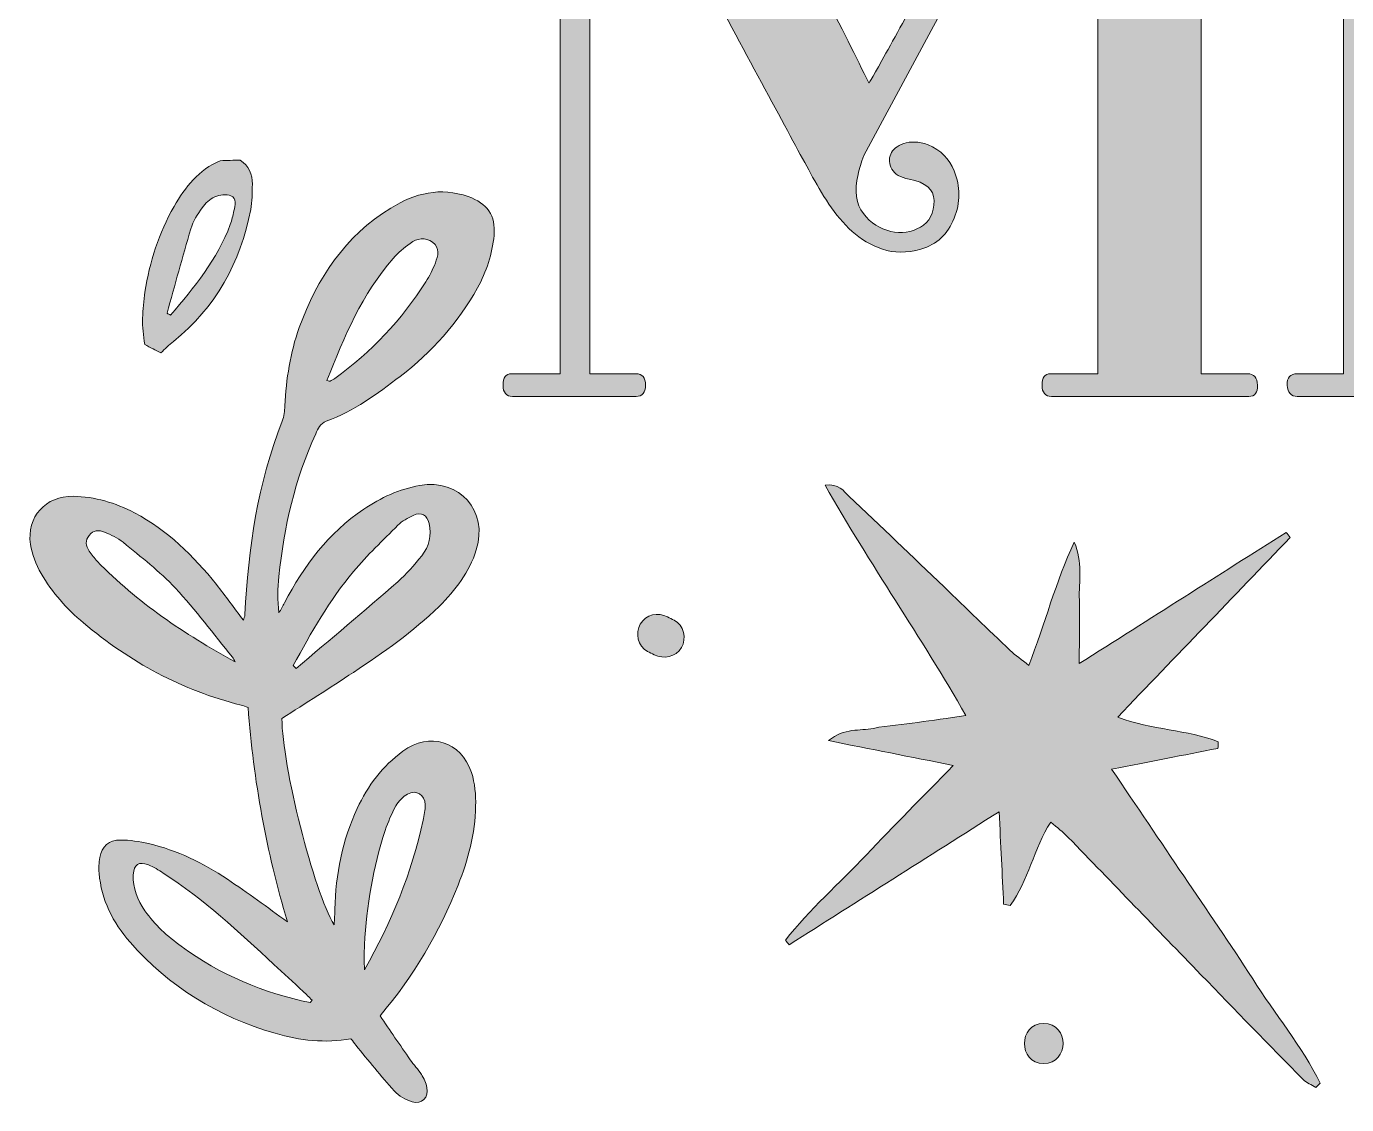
# Model space of a CAD drawing. Header units: inches. Extents: x 50 to 1030, y -1015 to -65.
# Drawn here: x 49.6 to 354, y -571.2 to -322.5 of the extents above; entities that cross this region are included whole.
import ezdxf

# ---------------------------------------------------------------- set-up
doc = ezdxf.new("R2010")
doc.units = ezdxf.units.IN
doc.header["$MEASUREMENT"] = 0
doc.layers.add('Layer 1', color=7, linetype='Continuous')

# ---------------------------------------------------------------- blocks, each defined once
blk = doc.blocks.new('block 2')
at = {"layer": 'Layer 1', "true_color": 0xffffff}
h = blk.add_hatch(color=7, dxfattribs=at)
h.dxf.hatch_style = 2
edge = h.paths.add_edge_path()
edge.add_spline(control_points=[(342.66, -402.66), (341.02, -402.66), (340.24, -403.53), (340.33, -405.27), (340.42, -407), (341.2, -407.87), (342.66, -407.87), (342.66, -407.87), (454.65, -407.87), (454.65, -407.87), (454.65, -407.87), (454.65, -354.47), (454.65, -354.47), (454.65, -351.37), (453.65, -349.82), (451.64, -349.82), (449.63, -349.82), (448.63, -351.37), (448.63, -354.47), (448.44, -360.32), (447.71, -366.11), (446.44, -371.86), (445.16, -377.61), (443.29, -382.77), (440.82, -387.33), (438.36, -391.89), (435.3, -395.59), (431.65, -398.42), (428, -401.25), (423.71, -402.66), (418.78, -402.66), (418.78, -402.66), (377.16, -402.66), (377.16, -402.66), (377.16, -402.66), (377.16, -319.42), (377.16, -319.42), (377.16, -319.42), (401.81, -319.42), (401.81, -319.42), (405.82, -319.42), (409.24, -320.16), (412.08, -321.61), (414.9, -323.08), (417.23, -324.99), (419.06, -327.37), (420.88, -329.74), (422.3, -332.57), (423.3, -335.85), (424.3, -339.14), (424.99, -342.52), (425.35, -345.98), (425.53, -347.08), (425.9, -347.99), (426.45, -348.72), (427, -349.45), (427.59, -349.82), (428.23, -349.82), (428.87, -349.82), (429.41, -349.27), (429.87, -348.17), (430.32, -347.08), (430.56, -345.26), (430.56, -342.7), (430.56, -342.7), (430.56, -305.46), (430.56, -305.46), (430.56, -303.82), (429.73, -302.99), (428.09, -302.99), (426.45, -302.99), (425.63, -303.82), (425.63, -305.46), (425.63, -305.46), (425.63, -314.22), (425.63, -314.22), (425.63, -314.22), (377.16, -314.22), (377.16, -314.22), (377.16, -314.22), (377.16, -244.12), (377.16, -244.12), (377.16, -244.12), (428.09, -244.12), (428.09, -244.12), (434.84, -244.12), (439.77, -246.04), (442.88, -249.87), (445.98, -253.71), (447.49, -257.91), (447.4, -262.47), (447.3, -267.03), (445.8, -271.19), (442.88, -274.93), (439.96, -278.67), (435.85, -280.45), (430.56, -280.27), (428.91, -280.27), (427.27, -279.86), (425.63, -279.04), (423.99, -278.22), (422.71, -277.08), (421.79, -275.61), (419.97, -272.51), (419.88, -269.77), (421.52, -267.4), (422.8, -265.03), (425.26, -264.76), (428.91, -266.58), (430.74, -267.49), (432.29, -267.63), (433.57, -266.99), (434.84, -266.35), (435.58, -265.44), (435.76, -264.25), (435.94, -263.07), (435.58, -261.79), (434.66, -260.42), (433.75, -259.05), (432.11, -258.09), (429.73, -257.54), (428.27, -257.18), (426.81, -257.13), (425.35, -257.41), (423.89, -257.68), (422.62, -258.18), (421.52, -258.91), (418.23, -261.1), (416.22, -264.07), (415.5, -267.81), (414.77, -271.55), (415.5, -274.98), (417.69, -278.08), (419.14, -280.27), (421.06, -281.96), (423.44, -283.14), (425.81, -284.33), (428.27, -284.92), (430.83, -284.92), (434.12, -284.92), (437.08, -284.29), (439.73, -283.01), (442.37, -281.73), (444.56, -280.09), (446.3, -278.08), (448.03, -276.07), (449.4, -273.79), (450.41, -271.23), (451.41, -268.68), (452, -266.03), (452.19, -263.29), (452.19, -263.29), (452.19, -238.37), (452.19, -238.37), (452.19, -236.55), (451.41, -235.64), (449.86, -235.64), (448.31, -235.64), (447.53, -236.46), (447.53, -238.1), (447.53, -239.56), (447.26, -240.43), (446.71, -240.7), (446.16, -240.98), (445.25, -240.98), (443.97, -240.7), (442.69, -240.43), (441.14, -240.06), (439.32, -239.61), (437.49, -239.15), (435.21, -238.92), (432.47, -238.92), (432.47, -238.92), (343.21, -238.92), (343.21, -238.92), (341.57, -238.92), (340.74, -239.79), (340.74, -241.52), (340.74, -243.26), (341.47, -244.12), (342.93, -244.12), (342.93, -244.12), (353.34, -244.12), (353.34, -244.12), (353.34, -244.12), (353.34, -402.66), (353.34, -402.66), (353.34, -402.66), (342.66, -402.66), (342.66, -402.66)], knot_values=[0, 0, 0, 0, 1, 1, 1, 2, 2, 2, 3, 3, 3, 4, 4, 4, 5, 5, 5, 6, 6, 6, 7, 7, 7, 8, 8, 8, 9, 9, 9, 10, 10, 10, 11, 11, 11, 12, 12, 12, 13, 13, 13, 14, 14, 14, 15, 15, 15, 16, 16, 16, 17, 17, 17, 18, 18, 18, 19, 19, 19, 20, 20, 20, 21, 21, 21, 22, 22, 22, 23, 23, 23, 24, 24, 24, 25, 25, 25, 26, 26, 26, 27, 27, 27, 28, 28, 28, 29, 29, 29, 30, 30, 30, 31, 31, 31, 32, 32, 32, 33, 33, 33, 34, 34, 34, 35, 35, 35, 36, 36, 36, 37, 37, 37, 38, 38, 38, 39, 39, 39, 40, 40, 40, 41, 41, 41, 42, 42, 42, 43, 43, 43, 44, 44, 44, 45, 45, 45, 46, 46, 46, 47, 47, 47, 48, 48, 48, 49, 49, 49, 50, 50, 50, 51, 51, 51, 52, 52, 52, 53, 53, 53, 54, 54, 54, 55, 55, 55, 56, 56, 56, 57, 57, 57, 58, 58, 58, 59, 59, 59, 60, 60, 60, 61, 61, 61, 62, 62, 62, 63, 63, 63, 63], degree=3, periodic=1)
h = blk.add_hatch(color=7, dxfattribs=at)
h.dxf.hatch_style = 2
edge = h.paths.add_edge_path()
edge.add_spline(control_points=[(161.4, -402.66), (160.12, -402.66), (159.48, -403.53), (159.48, -405.27), (159.48, -407), (160.21, -407.87), (161.67, -407.87), (161.67, -407.87), (190.15, -407.87), (190.15, -407.87), (191.61, -407.87), (192.34, -407), (192.34, -405.27), (192.34, -403.53), (191.61, -402.66), (190.15, -402.66), (190.15, -402.66), (179.47, -402.66), (179.47, -402.66), (179.47, -402.66), (179.47, -262.47), (179.47, -262.47), (182.94, -268.68), (187.14, -276.3), (192.06, -285.33), (196.99, -294.37), (201.92, -303.5), (206.85, -312.72), (211.78, -321.93), (216.39, -330.51), (220.68, -338.45), (224.97, -346.39), (228.21, -352.38), (230.4, -356.39), (231.67, -358.76), (233.09, -361.14), (234.64, -363.51), (236.19, -365.88), (237.97, -367.98), (239.98, -369.81), (241.99, -371.63), (244.32, -373), (246.96, -373.91), (249.61, -374.83), (252.58, -374.83), (255.86, -373.91), (259.52, -372.82), (262.07, -370.45), (263.53, -366.79), (264.99, -363.14), (264.99, -359.49), (263.53, -355.84), (262.44, -353.1), (260.43, -351.1), (257.51, -349.82), (255.32, -349.09), (253.44, -349), (251.89, -349.54), (250.34, -350.09), (249.34, -350.91), (248.88, -352.01), (248.43, -353.1), (248.52, -354.25), (249.16, -355.43), (249.79, -356.62), (251.12, -357.39), (253.13, -357.76), (256.96, -358.49), (258.88, -360.13), (258.88, -362.69), (258.88, -365.61), (257.83, -367.66), (255.73, -368.85), (253.63, -370.04), (251.35, -370.35), (248.88, -369.81), (246.42, -369.26), (244.32, -367.89), (242.58, -365.7), (240.85, -363.51), (240.44, -360.5), (241.35, -356.66), (241.53, -355.93), (241.72, -355.25), (241.9, -354.61), (242.08, -353.97), (242.35, -353.2), (242.72, -352.28), (242.72, -352.28), (296.66, -252.07), (296.66, -252.07), (296.66, -252.07), (296.66, -402.66), (296.66, -402.66), (296.66, -402.66), (285.71, -402.66), (285.71, -402.66), (284.43, -402.66), (283.79, -403.53), (283.79, -405.27), (283.79, -407), (284.52, -407.87), (285.98, -407.87), (285.98, -407.87), (331.44, -407.87), (331.44, -407.87), (332.9, -407.87), (333.58, -407), (333.49, -405.27), (333.4, -403.53), (332.62, -402.66), (331.16, -402.66), (331.16, -402.66), (320.48, -402.66), (320.48, -402.66), (320.48, -402.66), (320.48, -243.85), (320.48, -243.85), (320.48, -243.85), (331.44, -243.85), (331.44, -243.85), (332.9, -243.85), (333.58, -243.03), (333.49, -241.39), (333.4, -239.74), (332.62, -238.92), (331.16, -238.92), (331.16, -238.92), (296.12, -238.92), (296.12, -238.92), (295.93, -238.92), (294.56, -241.34), (292.01, -246.18), (289.45, -251.02), (286.26, -257.04), (282.43, -264.25), (278.59, -271.46), (274.44, -279.27), (269.97, -287.66), (265.49, -296.06), (261.34, -303.82), (257.51, -310.94), (253.67, -318.06), (250.43, -323.99), (247.79, -328.73), (245.14, -333.48), (243.82, -335.76), (243.82, -335.58), (241.08, -329.92), (237.47, -322.71), (233, -313.95), (228.53, -305.19), (223.92, -296.29), (219.17, -287.25), (214.43, -278.22), (209.82, -269.73), (205.35, -261.79), (200.87, -253.84), (197.17, -247.78), (194.26, -243.58), (192.79, -241.57), (190.79, -240.25), (188.23, -239.61), (185.67, -238.97), (182.76, -238.65), (179.47, -238.65), (177.28, -238.83), (175.5, -238.92), (174.13, -238.92), (172.76, -238.92), (171.53, -238.92), (170.43, -238.92), (169.34, -238.92), (168.11, -238.92), (166.74, -238.92), (165.37, -238.92), (163.59, -238.92), (161.4, -238.92), (160.12, -238.92), (159.48, -239.79), (159.48, -241.52), (159.48, -243.26), (160.21, -244.12), (161.67, -244.12), (164.59, -244.12), (166.78, -244.63), (168.24, -245.63), (169.7, -246.64), (171.16, -248.51), (172.63, -251.24), (172.63, -251.24), (172.63, -402.66), (172.63, -402.66), (172.63, -402.66), (161.4, -402.66), (161.4, -402.66)], knot_values=[0, 0, 0, 0, 1, 1, 1, 2, 2, 2, 3, 3, 3, 4, 4, 4, 5, 5, 5, 6, 6, 6, 7, 7, 7, 8, 8, 8, 9, 9, 9, 10, 10, 10, 11, 11, 11, 12, 12, 12, 13, 13, 13, 14, 14, 14, 15, 15, 15, 16, 16, 16, 17, 17, 17, 18, 18, 18, 19, 19, 19, 20, 20, 20, 21, 21, 21, 22, 22, 22, 23, 23, 23, 24, 24, 24, 25, 25, 25, 26, 26, 26, 27, 27, 27, 28, 28, 28, 29, 29, 29, 30, 30, 30, 31, 31, 31, 32, 32, 32, 33, 33, 33, 34, 34, 34, 35, 35, 35, 36, 36, 36, 37, 37, 37, 38, 38, 38, 39, 39, 39, 40, 40, 40, 41, 41, 41, 42, 42, 42, 43, 43, 43, 44, 44, 44, 45, 45, 45, 46, 46, 46, 47, 47, 47, 48, 48, 48, 49, 49, 49, 50, 50, 50, 51, 51, 51, 52, 52, 52, 53, 53, 53, 54, 54, 54, 55, 55, 55, 56, 56, 56, 57, 57, 57, 58, 58, 58, 59, 59, 59, 60, 60, 60, 61, 61, 61, 62, 62, 62, 63, 63, 63, 64, 64, 64, 65, 65, 65, 65], degree=3, periodic=1)
h = blk.add_hatch(color=7, dxfattribs=at)
h.dxf.hatch_style = 2
edge = h.paths.add_edge_path()
edge.add_spline(control_points=[(80.54, -397.84), (81.57, -396.91), (82.46, -396), (83.45, -395.21), (93.26, -387.34), (98.91, -377.01), (101.29, -364.8), (101.66, -362.89), (101.64, -360.9), (101.67, -358.94), (101.7, -356.64), (100.85, -354.7), (98.88, -353.37), (97.35, -353.41), (95.82, -353.46), (94.28, -353.51), (89.31, -355.59), (86.2, -359.58), (83.61, -364.07), (80.08, -370.2), (77.98, -376.85), (76.91, -383.81), (76.29, -387.8), (76.08, -391.83), (76.88, -395.92), (78.15, -396.59), (79.4, -397.24), (80.54, -397.84)], knot_values=[0, 0, 0, 0, 1, 1, 1, 2, 2, 2, 3, 3, 3, 4, 4, 4, 5, 5, 5, 6, 6, 6, 7, 7, 7, 8, 8, 8, 9, 9, 9, 9], degree=3, periodic=1)
edge = h.paths.add_edge_path()
edge.add_spline(control_points=[(87.49, -369.24), (88.02, -367.5), (89.04, -365.86), (90.09, -364.36), (90.82, -363.33), (91.87, -362.32), (93.01, -361.84), (94.11, -361.37), (95.68, -361.16), (96.72, -361.6), (98.13, -362.2), (97.75, -363.8), (97.42, -365.09), (97.15, -366.15), (96.95, -367.23), (96.57, -368.25), (93.6, -376.28), (88.26, -382.73), (82.83, -389.11), (82.55, -388.97), (82.27, -388.84), (82, -388.7), (83.81, -382.21), (85.55, -375.69), (87.49, -369.24)], knot_values=[0, 0, 0, 0, 1, 1, 1, 2, 2, 2, 3, 3, 3, 4, 4, 4, 5, 5, 5, 6, 6, 6, 7, 7, 7, 8, 8, 8, 8], degree=3, periodic=1)
h = blk.add_hatch(color=7, dxfattribs=at)
h.dxf.hatch_style = 2
edge = h.paths.add_edge_path()
edge.add_spline(control_points=[(124.41, -556.04), (124.87, -556.66), (125.18, -557.11), (125.53, -557.52), (128.46, -561.06), (131.31, -564.67), (134.4, -568.06), (135.44, -569.21), (137, -570.15), (138.49, -570.57), (140.81, -571.23), (142.37, -569.61), (141.92, -567.25), (141.72, -566.22), (141.23, -565.18), (140.66, -564.28), (139.9, -563.08), (138.89, -562.05), (138.07, -560.88), (135.72, -557.5), (133.4, -554.08), (131.11, -550.73), (139.02, -541.46), (144.81, -531.46), (149.12, -520.59), (151.44, -514.75), (153.04, -508.71), (153.17, -502.4), (153.22, -499.82), (153.02, -497.08), (152.21, -494.65), (149.8, -487.39), (142.55, -485.22), (136.39, -489.73), (131.69, -493.16), (128.27, -497.67), (125.85, -502.93), (122.46, -510.3), (120.86, -518.08), (120.72, -526.18), (120.7, -527.24), (120.61, -528.3), (120.54, -529.74), (115.86, -522.25), (108.5, -492.89), (108.49, -482.16), (113.96, -478.64), (119.53, -475.17), (124.98, -471.53), (131.9, -466.9), (138.77, -462.19), (144.72, -456.32), (148.5, -452.59), (151.7, -448.43), (153.31, -443.28), (156.12, -434.25), (149.53, -426.76), (140.25, -428.43), (135.55, -429.27), (131.29, -431.24), (127.35, -433.91), (119.24, -439.4), (113.53, -446.89), (109.09, -455.48), (108.68, -456.26), (108.23, -457.03), (107.8, -457.8), (107.4, -454.86), (107.54, -452.14), (107.81, -449.43), (108.94, -438.02), (111.49, -426.97), (116.29, -416.5), (116.83, -415.31), (117.3, -414.13), (118.73, -413.6), (125.09, -411.27), (130.48, -407.32), (135.79, -403.25), (143.1, -397.67), (149.09, -390.91), (153.58, -382.86), (155.69, -379.08), (157, -375.02), (157.41, -370.73), (157.86, -366.1), (155.78, -363.33), (151.47, -361.8), (145.02, -359.52), (139.2, -361.01), (133.63, -364.42), (123.05, -370.9), (116.61, -380.61), (112.48, -392.01), (110.38, -397.81), (109.5, -403.88), (109.16, -410.04), (109.1, -411.23), (108.99, -412.48), (108.57, -413.56), (102.92, -427.91), (100.7, -442.91), (99.96, -458.2), (99.94, -458.66), (99.71, -459.12), (99.6, -459.5), (97.47, -456.66), (95.52, -453.9), (93.4, -451.27), (88.06, -444.67), (82.1, -438.75), (74.51, -434.73), (70.09, -432.39), (65.36, -431.01), (60.36, -430.91), (54.02, -430.77), (49.56, -435.71), (50.5, -442), (50.84, -444.31), (51.78, -446.66), (52.95, -448.7), (55.49, -453.08), (58.85, -456.87), (62.73, -460.13), (73.43, -469.14), (85.46, -475.66), (99.08, -479.1), (99.59, -479.23), (100.09, -479.43), (100.67, -479.62), (101.93, -496.48), (104.91, -512.89), (109.77, -529.05), (105.15, -525.77), (100.61, -522.38), (95.91, -519.24), (90.32, -515.51), (84.33, -512.57), (77.75, -511.03), (75.63, -510.53), (73.43, -510.22), (71.26, -510.2), (68.58, -510.17), (67, -511.63), (66.48, -514.27), (66.25, -515.43), (66.24, -516.67), (66.33, -517.85), (66.82, -523.99), (69.51, -529.21), (73.48, -533.75), (82.51, -544.1), (93.79, -550.95), (106.92, -554.78), (112.64, -556.45), (118.48, -557.12), (124.41, -556.04)], knot_values=[0, 0, 0, 0, 1, 1, 1, 2, 2, 2, 3, 3, 3, 4, 4, 4, 5, 5, 5, 6, 6, 6, 7, 7, 7, 8, 8, 8, 9, 9, 9, 10, 10, 10, 11, 11, 11, 12, 12, 12, 13, 13, 13, 14, 14, 14, 15, 15, 15, 16, 16, 16, 17, 17, 17, 18, 18, 18, 19, 19, 19, 20, 20, 20, 21, 21, 21, 22, 22, 22, 23, 23, 23, 24, 24, 24, 25, 25, 25, 26, 26, 26, 27, 27, 27, 28, 28, 28, 29, 29, 29, 30, 30, 30, 31, 31, 31, 32, 32, 32, 33, 33, 33, 34, 34, 34, 35, 35, 35, 36, 36, 36, 37, 37, 37, 38, 38, 38, 39, 39, 39, 40, 40, 40, 41, 41, 41, 42, 42, 42, 43, 43, 43, 44, 44, 44, 45, 45, 45, 46, 46, 46, 47, 47, 47, 48, 48, 48, 49, 49, 49, 50, 50, 50, 51, 51, 51, 52, 52, 52, 52], degree=3, periodic=1)
edge = h.paths.add_edge_path()
edge.add_spline(control_points=[(127.54, -534.35), (128.06, -525.38), (129.45, -516.55), (132.31, -508), (132.97, -506.05), (133.77, -504.11), (134.78, -502.32), (135.39, -501.23), (136.4, -500.2), (137.48, -499.59), (139.47, -498.47), (141.53, -499.8), (141.53, -502.08), (141.53, -503.27), (141.33, -504.48), (141.08, -505.65), (138.41, -517.77), (133.8, -529.16), (127.5, -540.15), (127.51, -538.22), (127.43, -536.28), (127.54, -534.35)], knot_values=[0, 0, 0, 0, 1, 1, 1, 2, 2, 2, 3, 3, 3, 4, 4, 4, 5, 5, 5, 6, 6, 6, 7, 7, 7, 7], degree=3, periodic=1)
edge = h.paths.add_edge_path()
edge.add_spline(control_points=[(125.02, -448.24), (128.18, -444.49), (131.74, -441.07), (135.23, -437.61), (136.21, -436.63), (137.51, -435.89), (138.78, -435.32), (140.71, -434.47), (141.94, -435.16), (142.44, -437.21), (143.11, -439.95), (142.42, -442.49), (140.73, -444.63), (139.04, -446.76), (137.23, -448.86), (135.19, -450.64), (127.45, -457.38), (119.6, -463.99), (111.79, -470.65), (111.57, -470.42), (111.34, -470.2), (111.12, -469.97), (115.2, -462.38), (119.44, -454.87), (125.02, -448.24)], knot_values=[0, 0, 0, 0, 1, 1, 1, 2, 2, 2, 3, 3, 3, 4, 4, 4, 5, 5, 5, 6, 6, 6, 7, 7, 7, 8, 8, 8, 8], degree=3, periodic=1)
edge = h.paths.add_edge_path()
edge.add_spline(control_points=[(134.16, -376.04), (135.3, -374.74), (136.66, -373.6), (138.06, -372.58), (139.66, -371.42), (141.51, -371.03), (143.24, -372.31), (144.99, -373.61), (144.5, -375.45), (143.87, -377.09), (143.29, -378.61), (142.54, -380.09), (141.67, -381.46), (136.09, -390.2), (129.14, -397.67), (120.7, -403.72), (120.35, -403.97), (119.96, -404.17), (119.58, -404.37), (119.51, -404.41), (119.39, -404.34), (118.82, -404.23), (122.89, -394.09), (126.99, -384.23), (134.16, -376.04)], knot_values=[0, 0, 0, 0, 1, 1, 1, 2, 2, 2, 3, 3, 3, 4, 4, 4, 5, 5, 5, 6, 6, 6, 7, 7, 7, 8, 8, 8, 8], degree=3, periodic=1)
edge = h.paths.add_edge_path()
edge.add_spline(control_points=[(65.89, -445.89), (65.21, -445.18), (64.62, -444.38), (64.06, -443.57), (63.24, -442.39), (63.07, -441.14), (64.01, -439.93), (64.97, -438.68), (66.32, -438.65), (67.57, -439.18), (69.07, -439.81), (70.63, -440.5), (71.87, -441.52), (75.99, -444.94), (80.29, -448.21), (83.92, -452.1), (88.61, -457.13), (92.73, -462.69), (97.09, -468.03), (97.34, -468.34), (97.49, -468.73), (97.69, -469.07), (85.95, -462.7), (75.08, -455.41), (65.89, -445.89)], knot_values=[0, 0, 0, 0, 1, 1, 1, 2, 2, 2, 3, 3, 3, 4, 4, 4, 5, 5, 5, 6, 6, 6, 7, 7, 7, 8, 8, 8, 8], degree=3, periodic=1)
edge = h.paths.add_edge_path()
edge.add_spline(control_points=[(76.89, -526.5), (75.2, -524), (74.02, -521.32), (74.22, -518.23), (74.39, -515.8), (75.43, -515.08), (77.7, -515.94), (78.91, -516.4), (80.04, -517.12), (81.14, -517.83), (90.48, -523.83), (98.53, -531.39), (106.64, -538.89), (108.88, -540.97), (111.14, -543.04), (113.39, -545.12), (114.09, -545.77), (114.76, -546.47), (115.45, -547.14), (115.31, -547.33), (115.17, -547.51), (115.02, -547.7), (104.2, -545.51), (94.24, -541.29), (85.29, -534.71), (82.11, -532.37), (79.13, -529.8), (76.89, -526.5)], knot_values=[0, 0, 0, 0, 1, 1, 1, 2, 2, 2, 3, 3, 3, 4, 4, 4, 5, 5, 5, 6, 6, 6, 7, 7, 7, 8, 8, 8, 9, 9, 9, 9], degree=3, periodic=1)
h = blk.add_hatch(color=7, dxfattribs=at)
h.dxf.hatch_style = 2
edge = h.paths.add_edge_path()
edge.add_spline(control_points=[(344.01, -565.45), (344.79, -566.24), (345.97, -566.66), (346.96, -567.25), (347.29, -566.93), (347.62, -566.62), (347.95, -566.31), (343.71, -557.71), (337.49, -550.31), (332.37, -542.25), (327.26, -534.2), (321.78, -526.39), (316.45, -518.48), (311.06, -510.48), (305.66, -502.48), (299.84, -493.85), (308.55, -492.15), (316.45, -490.61), (324.35, -489.07), (324.38, -488.56), (324.41, -488.05), (324.44, -487.54), (317.24, -484.73), (309.15, -484.86), (301.23, -481.84), (314.79, -467.73), (327.91, -454.08), (341.03, -440.43), (340.72, -440.03), (340.41, -439.63), (340.09, -439.24), (324.46, -449.15), (308.83, -459.07), (292.36, -469.52), (292.39, -463.91), (292.51, -459.37), (292.39, -454.84), (292.27, -450.45), (293.22, -445.96), (291.2, -441.53), (286.98, -450.62), (284.44, -460.26), (280.74, -469.93), (279.03, -468.56), (277.66, -467.61), (276.46, -466.48), (271.34, -461.62), (266.27, -456.71), (261.18, -451.82), (253.89, -444.82), (246.63, -437.79), (239.26, -430.87), (238.04, -429.72), (236.91, -427.94), (233.76, -428.32), (244.09, -446.62), (255.86, -463.3), (266.22, -481.5), (261.9, -482.11), (258.52, -482.61), (255.13, -483.06), (251.73, -483.52), (248.28, -483.77), (244.92, -484.44), (241.78, -485.07), (238.21, -484.28), (234.54, -487.28), (244.37, -489.23), (253.25, -491), (263.3, -492.99), (256.13, -500.36), (249.61, -506.91), (243.27, -513.63), (237.07, -520.21), (230.16, -526.18), (224.6, -533.33), (224.89, -533.67), (225.19, -534.01), (225.49, -534.35), (241.36, -524.29), (257.23, -514.23), (273.89, -503.67), (274.26, -511.31), (274.6, -518.16), (274.93, -525.01), (275.44, -525.11), (275.95, -525.21), (276.46, -525.31), (280.62, -519.56), (281.9, -512.25), (285.78, -506.05), (287.26, -507.34), (288.64, -508.36), (289.82, -509.58), (300.04, -520.13), (310.22, -530.72), (320.44, -541.27), (328.26, -549.36), (336.11, -557.43), (344.01, -565.45)], knot_values=[0, 0, 0, 0, 1, 1, 1, 2, 2, 2, 3, 3, 3, 4, 4, 4, 5, 5, 5, 6, 6, 6, 7, 7, 7, 8, 8, 8, 9, 9, 9, 10, 10, 10, 11, 11, 11, 12, 12, 12, 13, 13, 13, 14, 14, 14, 15, 15, 15, 16, 16, 16, 17, 17, 17, 18, 18, 18, 19, 19, 19, 20, 20, 20, 21, 21, 21, 22, 22, 22, 23, 23, 23, 24, 24, 24, 25, 25, 25, 26, 26, 26, 27, 27, 27, 28, 28, 28, 29, 29, 29, 30, 30, 30, 31, 31, 31, 32, 32, 32, 33, 33, 33, 33], degree=3, periodic=1)
h = blk.add_hatch(color=7, dxfattribs=at)
h.dxf.hatch_style = 2
edge = h.paths.add_edge_path()
edge.add_spline(control_points=[(194.33, -467.45), (196.55, -468.56), (199.32, -468.04), (200.63, -465.8), (201.83, -463.75), (201.21, -460.61), (198.98, -459.49), (198.47, -459.24), (197.96, -458.98), (197.44, -458.73), (195.22, -457.61), (192.45, -458.13), (191.14, -460.38), (189.95, -462.42), (190.56, -465.56), (192.79, -466.68), (193.31, -466.94), (193.82, -467.19), (194.33, -467.45)], knot_values=[0, 0, 0, 0, 1, 1, 1, 2, 2, 2, 3, 3, 3, 4, 4, 4, 5, 5, 5, 6, 6, 6, 6], degree=3, periodic=1)
h = blk.add_hatch(color=7, dxfattribs=at)
h.dxf.hatch_style = 2
edge = h.paths.add_edge_path()
edge.add_spline(control_points=[(284.18, -552.53), (278.25, -552.53), (278.24, -561.74), (284.18, -561.74), (290.11, -561.74), (290.12, -552.53), (284.18, -552.53)], knot_values=[0, 0, 0, 0, 1, 1, 1, 2, 2, 2, 2], degree=3, periodic=1)
at = {"layer": 'Layer 1', "lineweight": 0}
for points, knots in [([(342.66, -402.66), (341.02, -402.66), (340.24, -403.53), (340.33, -405.27), (340.42, -407), (341.2, -407.87), (342.66, -407.87), (342.66, -407.87), (454.65, -407.87), (454.65, -407.87), (454.65, -407.87), (454.65, -354.47), (454.65, -354.47), (454.65, -351.37), (453.65, -349.82), (451.64, -349.82), (449.63, -349.82), (448.63, -351.37), (448.63, -354.47), (448.44, -360.32), (447.71, -366.11), (446.44, -371.86), (445.16, -377.61), (443.29, -382.77), (440.82, -387.33), (438.36, -391.89), (435.3, -395.59), (431.65, -398.42), (428, -401.25), (423.71, -402.66), (418.78, -402.66), (418.78, -402.66), (377.16, -402.66), (377.16, -402.66), (377.16, -402.66), (377.16, -319.42), (377.16, -319.42), (377.16, -319.42), (401.81, -319.42), (401.81, -319.42), (405.82, -319.42), (409.24, -320.16), (412.08, -321.61), (414.9, -323.08), (417.23, -324.99), (419.06, -327.37), (420.88, -329.74), (422.3, -332.57), (423.3, -335.85), (424.3, -339.14), (424.99, -342.52), (425.35, -345.98), (425.53, -347.08), (425.9, -347.99), (426.45, -348.72), (427, -349.45), (427.59, -349.82), (428.23, -349.82), (428.87, -349.82), (429.41, -349.27), (429.87, -348.17), (430.32, -347.08), (430.56, -345.26), (430.56, -342.7), (430.56, -342.7), (430.56, -305.46), (430.56, -305.46), (430.56, -303.82), (429.73, -302.99), (428.09, -302.99), (426.45, -302.99), (425.63, -303.82), (425.63, -305.46), (425.63, -305.46), (425.63, -314.22), (425.63, -314.22), (425.63, -314.22), (377.16, -314.22), (377.16, -314.22), (377.16, -314.22), (377.16, -244.12), (377.16, -244.12), (377.16, -244.12), (428.09, -244.12), (428.09, -244.12), (434.84, -244.12), (439.77, -246.04), (442.88, -249.87), (445.98, -253.71), (447.49, -257.91), (447.4, -262.47), (447.3, -267.03), (445.8, -271.19), (442.88, -274.93), (439.96, -278.67), (435.85, -280.45), (430.56, -280.27), (428.91, -280.27), (427.27, -279.86), (425.63, -279.04), (423.99, -278.22), (422.71, -277.08), (421.79, -275.61), (419.97, -272.51), (419.88, -269.77), (421.52, -267.4), (422.8, -265.03), (425.26, -264.76), (428.91, -266.58), (430.74, -267.49), (432.29, -267.63), (433.57, -266.99), (434.84, -266.35), (435.58, -265.44), (435.76, -264.25), (435.94, -263.07), (435.58, -261.79), (434.66, -260.42), (433.75, -259.05), (432.11, -258.09), (429.73, -257.54), (428.27, -257.18), (426.81, -257.13), (425.35, -257.41), (423.89, -257.68), (422.62, -258.18), (421.52, -258.91), (418.23, -261.1), (416.22, -264.07), (415.5, -267.81), (414.77, -271.55), (415.5, -274.98), (417.69, -278.08), (419.14, -280.27), (421.06, -281.96), (423.44, -283.14), (425.81, -284.33), (428.27, -284.92), (430.83, -284.92), (434.12, -284.92), (437.08, -284.29), (439.73, -283.01), (442.37, -281.73), (444.56, -280.09), (446.3, -278.08), (448.03, -276.07), (449.4, -273.79), (450.41, -271.23), (451.41, -268.68), (452, -266.03), (452.19, -263.29), (452.19, -263.29), (452.19, -238.37), (452.19, -238.37), (452.19, -236.55), (451.41, -235.64), (449.86, -235.64), (448.31, -235.64), (447.53, -236.46), (447.53, -238.1), (447.53, -239.56), (447.26, -240.43), (446.71, -240.7), (446.16, -240.98), (445.25, -240.98), (443.97, -240.7), (442.69, -240.43), (441.14, -240.06), (439.32, -239.61), (437.49, -239.15), (435.21, -238.92), (432.47, -238.92), (432.47, -238.92), (343.21, -238.92), (343.21, -238.92), (341.57, -238.92), (340.74, -239.79), (340.74, -241.52), (340.74, -243.26), (341.47, -244.12), (342.93, -244.12), (342.93, -244.12), (353.34, -244.12), (353.34, -244.12), (353.34, -244.12), (353.34, -402.66), (353.34, -402.66), (353.34, -402.66), (342.66, -402.66), (342.66, -402.66)], [0, 0, 0, 0, 1, 1, 1, 2, 2, 2, 3, 3, 3, 4, 4, 4, 5, 5, 5, 6, 6, 6, 7, 7, 7, 8, 8, 8, 9, 9, 9, 10, 10, 10, 11, 11, 11, 12, 12, 12, 13, 13, 13, 14, 14, 14, 15, 15, 15, 16, 16, 16, 17, 17, 17, 18, 18, 18, 19, 19, 19, 20, 20, 20, 21, 21, 21, 22, 22, 22, 23, 23, 23, 24, 24, 24, 25, 25, 25, 26, 26, 26, 27, 27, 27, 28, 28, 28, 29, 29, 29, 30, 30, 30, 31, 31, 31, 32, 32, 32, 33, 33, 33, 34, 34, 34, 35, 35, 35, 36, 36, 36, 37, 37, 37, 38, 38, 38, 39, 39, 39, 40, 40, 40, 41, 41, 41, 42, 42, 42, 43, 43, 43, 44, 44, 44, 45, 45, 45, 46, 46, 46, 47, 47, 47, 48, 48, 48, 49, 49, 49, 50, 50, 50, 51, 51, 51, 52, 52, 52, 53, 53, 53, 54, 54, 54, 55, 55, 55, 56, 56, 56, 57, 57, 57, 58, 58, 58, 59, 59, 59, 60, 60, 60, 61, 61, 61, 62, 62, 62, 63, 63, 63, 63]), ([(161.4, -402.66), (160.12, -402.66), (159.48, -403.53), (159.48, -405.27), (159.48, -407), (160.21, -407.87), (161.67, -407.87), (161.67, -407.87), (190.15, -407.87), (190.15, -407.87), (191.61, -407.87), (192.34, -407), (192.34, -405.27), (192.34, -403.53), (191.61, -402.66), (190.15, -402.66), (190.15, -402.66), (179.47, -402.66), (179.47, -402.66), (179.47, -402.66), (179.47, -262.47), (179.47, -262.47), (182.94, -268.68), (187.14, -276.3), (192.06, -285.33), (196.99, -294.37), (201.92, -303.5), (206.85, -312.72), (211.78, -321.93), (216.39, -330.51), (220.68, -338.45), (224.97, -346.39), (228.21, -352.38), (230.4, -356.39), (231.67, -358.76), (233.09, -361.14), (234.64, -363.51), (236.19, -365.88), (237.97, -367.98), (239.98, -369.81), (241.99, -371.63), (244.32, -373), (246.96, -373.91), (249.61, -374.83), (252.58, -374.83), (255.86, -373.91), (259.52, -372.82), (262.07, -370.45), (263.53, -366.79), (264.99, -363.14), (264.99, -359.49), (263.53, -355.84), (262.44, -353.1), (260.43, -351.1), (257.51, -349.82), (255.32, -349.09), (253.44, -349), (251.89, -349.54), (250.34, -350.09), (249.34, -350.91), (248.88, -352.01), (248.43, -353.1), (248.52, -354.25), (249.16, -355.43), (249.79, -356.62), (251.12, -357.39), (253.13, -357.76), (256.96, -358.49), (258.88, -360.13), (258.88, -362.69), (258.88, -365.61), (257.83, -367.66), (255.73, -368.85), (253.63, -370.04), (251.35, -370.35), (248.88, -369.81), (246.42, -369.26), (244.32, -367.89), (242.58, -365.7), (240.85, -363.51), (240.44, -360.5), (241.35, -356.66), (241.53, -355.93), (241.72, -355.25), (241.9, -354.61), (242.08, -353.97), (242.35, -353.2), (242.72, -352.28), (242.72, -352.28), (296.66, -252.07), (296.66, -252.07), (296.66, -252.07), (296.66, -402.66), (296.66, -402.66), (296.66, -402.66), (285.71, -402.66), (285.71, -402.66), (284.43, -402.66), (283.79, -403.53), (283.79, -405.27), (283.79, -407), (284.52, -407.87), (285.98, -407.87), (285.98, -407.87), (331.44, -407.87), (331.44, -407.87), (332.9, -407.87), (333.58, -407), (333.49, -405.27), (333.4, -403.53), (332.62, -402.66), (331.16, -402.66), (331.16, -402.66), (320.48, -402.66), (320.48, -402.66), (320.48, -402.66), (320.48, -243.85), (320.48, -243.85), (320.48, -243.85), (331.44, -243.85), (331.44, -243.85), (332.9, -243.85), (333.58, -243.03), (333.49, -241.39), (333.4, -239.74), (332.62, -238.92), (331.16, -238.92), (331.16, -238.92), (296.12, -238.92), (296.12, -238.92), (295.93, -238.92), (294.56, -241.34), (292.01, -246.18), (289.45, -251.02), (286.26, -257.04), (282.43, -264.25), (278.59, -271.46), (274.44, -279.27), (269.97, -287.66), (265.49, -296.06), (261.34, -303.82), (257.51, -310.94), (253.67, -318.06), (250.43, -323.99), (247.79, -328.73), (245.14, -333.48), (243.82, -335.76), (243.82, -335.58), (241.08, -329.92), (237.47, -322.71), (233, -313.95), (228.53, -305.19), (223.92, -296.29), (219.17, -287.25), (214.43, -278.22), (209.82, -269.73), (205.35, -261.79), (200.87, -253.84), (197.17, -247.78), (194.26, -243.58), (192.79, -241.57), (190.79, -240.25), (188.23, -239.61), (185.67, -238.97), (182.76, -238.65), (179.47, -238.65), (177.28, -238.83), (175.5, -238.92), (174.13, -238.92), (172.76, -238.92), (171.53, -238.92), (170.43, -238.92), (169.34, -238.92), (168.11, -238.92), (166.74, -238.92), (165.37, -238.92), (163.59, -238.92), (161.4, -238.92), (160.12, -238.92), (159.48, -239.79), (159.48, -241.52), (159.48, -243.26), (160.21, -244.12), (161.67, -244.12), (164.59, -244.12), (166.78, -244.63), (168.24, -245.63), (169.7, -246.64), (171.16, -248.51), (172.63, -251.24), (172.63, -251.24), (172.63, -402.66), (172.63, -402.66), (172.63, -402.66), (161.4, -402.66), (161.4, -402.66)], [0, 0, 0, 0, 1, 1, 1, 2, 2, 2, 3, 3, 3, 4, 4, 4, 5, 5, 5, 6, 6, 6, 7, 7, 7, 8, 8, 8, 9, 9, 9, 10, 10, 10, 11, 11, 11, 12, 12, 12, 13, 13, 13, 14, 14, 14, 15, 15, 15, 16, 16, 16, 17, 17, 17, 18, 18, 18, 19, 19, 19, 20, 20, 20, 21, 21, 21, 22, 22, 22, 23, 23, 23, 24, 24, 24, 25, 25, 25, 26, 26, 26, 27, 27, 27, 28, 28, 28, 29, 29, 29, 30, 30, 30, 31, 31, 31, 32, 32, 32, 33, 33, 33, 34, 34, 34, 35, 35, 35, 36, 36, 36, 37, 37, 37, 38, 38, 38, 39, 39, 39, 40, 40, 40, 41, 41, 41, 42, 42, 42, 43, 43, 43, 44, 44, 44, 45, 45, 45, 46, 46, 46, 47, 47, 47, 48, 48, 48, 49, 49, 49, 50, 50, 50, 51, 51, 51, 52, 52, 52, 53, 53, 53, 54, 54, 54, 55, 55, 55, 56, 56, 56, 57, 57, 57, 58, 58, 58, 59, 59, 59, 60, 60, 60, 61, 61, 61, 62, 62, 62, 63, 63, 63, 64, 64, 64, 65, 65, 65, 65]), ([(80.54, -397.84), (81.57, -396.91), (82.46, -396), (83.45, -395.21), (93.26, -387.34), (98.91, -377.01), (101.29, -364.8), (101.66, -362.89), (101.64, -360.9), (101.67, -358.94), (101.7, -356.64), (100.85, -354.7), (98.88, -353.37), (97.35, -353.41), (95.82, -353.46), (94.28, -353.51), (89.31, -355.59), (86.2, -359.58), (83.61, -364.07), (80.08, -370.2), (77.98, -376.85), (76.91, -383.81), (76.29, -387.8), (76.08, -391.83), (76.88, -395.92), (78.15, -396.59), (79.4, -397.24), (80.54, -397.84)], [0, 0, 0, 0, 1, 1, 1, 2, 2, 2, 3, 3, 3, 4, 4, 4, 5, 5, 5, 6, 6, 6, 7, 7, 7, 8, 8, 8, 9, 9, 9, 9]), ([(124.41, -556.04), (124.87, -556.66), (125.18, -557.11), (125.53, -557.52), (128.46, -561.06), (131.31, -564.67), (134.4, -568.06), (135.44, -569.21), (137, -570.15), (138.49, -570.57), (140.81, -571.23), (142.37, -569.61), (141.92, -567.25), (141.72, -566.22), (141.23, -565.18), (140.66, -564.28), (139.9, -563.08), (138.89, -562.05), (138.07, -560.88), (135.72, -557.5), (133.4, -554.08), (131.11, -550.73), (139.02, -541.46), (144.81, -531.46), (149.12, -520.59), (151.44, -514.75), (153.04, -508.71), (153.17, -502.4), (153.22, -499.82), (153.02, -497.08), (152.21, -494.65), (149.8, -487.39), (142.55, -485.22), (136.39, -489.73), (131.69, -493.16), (128.27, -497.67), (125.85, -502.93), (122.46, -510.3), (120.86, -518.08), (120.72, -526.18), (120.7, -527.24), (120.61, -528.3), (120.54, -529.74), (115.86, -522.25), (108.5, -492.89), (108.49, -482.16), (113.96, -478.64), (119.53, -475.17), (124.98, -471.53), (131.9, -466.9), (138.77, -462.19), (144.72, -456.32), (148.5, -452.59), (151.7, -448.43), (153.31, -443.28), (156.12, -434.25), (149.53, -426.76), (140.25, -428.43), (135.55, -429.27), (131.29, -431.24), (127.35, -433.91), (119.24, -439.4), (113.53, -446.89), (109.09, -455.48), (108.68, -456.26), (108.23, -457.03), (107.8, -457.8), (107.4, -454.86), (107.54, -452.14), (107.81, -449.43), (108.94, -438.02), (111.49, -426.97), (116.29, -416.5), (116.83, -415.31), (117.3, -414.13), (118.73, -413.6), (125.09, -411.27), (130.48, -407.32), (135.79, -403.25), (143.1, -397.67), (149.09, -390.91), (153.58, -382.86), (155.69, -379.08), (157, -375.02), (157.41, -370.73), (157.86, -366.1), (155.78, -363.33), (151.47, -361.8), (145.02, -359.52), (139.2, -361.01), (133.63, -364.42), (123.05, -370.9), (116.61, -380.61), (112.48, -392.01), (110.38, -397.81), (109.5, -403.88), (109.16, -410.04), (109.1, -411.23), (108.99, -412.48), (108.57, -413.56), (102.92, -427.91), (100.7, -442.91), (99.96, -458.2), (99.94, -458.66), (99.71, -459.12), (99.6, -459.5), (97.47, -456.66), (95.52, -453.9), (93.4, -451.27), (88.06, -444.67), (82.1, -438.75), (74.51, -434.73), (70.09, -432.39), (65.36, -431.01), (60.36, -430.91), (54.02, -430.77), (49.56, -435.71), (50.5, -442), (50.84, -444.31), (51.78, -446.66), (52.95, -448.7), (55.49, -453.08), (58.85, -456.87), (62.73, -460.13), (73.43, -469.14), (85.46, -475.66), (99.08, -479.1), (99.59, -479.23), (100.09, -479.43), (100.67, -479.62), (101.93, -496.48), (104.91, -512.89), (109.77, -529.05), (105.15, -525.77), (100.61, -522.38), (95.91, -519.24), (90.32, -515.51), (84.33, -512.57), (77.75, -511.03), (75.63, -510.53), (73.43, -510.22), (71.26, -510.2), (68.58, -510.17), (67, -511.63), (66.48, -514.27), (66.25, -515.43), (66.24, -516.67), (66.33, -517.85), (66.82, -523.99), (69.51, -529.21), (73.48, -533.75), (82.51, -544.1), (93.79, -550.95), (106.92, -554.78), (112.64, -556.45), (118.48, -557.12), (124.41, -556.04)], [0, 0, 0, 0, 1, 1, 1, 2, 2, 2, 3, 3, 3, 4, 4, 4, 5, 5, 5, 6, 6, 6, 7, 7, 7, 8, 8, 8, 9, 9, 9, 10, 10, 10, 11, 11, 11, 12, 12, 12, 13, 13, 13, 14, 14, 14, 15, 15, 15, 16, 16, 16, 17, 17, 17, 18, 18, 18, 19, 19, 19, 20, 20, 20, 21, 21, 21, 22, 22, 22, 23, 23, 23, 24, 24, 24, 25, 25, 25, 26, 26, 26, 27, 27, 27, 28, 28, 28, 29, 29, 29, 30, 30, 30, 31, 31, 31, 32, 32, 32, 33, 33, 33, 34, 34, 34, 35, 35, 35, 36, 36, 36, 37, 37, 37, 38, 38, 38, 39, 39, 39, 40, 40, 40, 41, 41, 41, 42, 42, 42, 43, 43, 43, 44, 44, 44, 45, 45, 45, 46, 46, 46, 47, 47, 47, 48, 48, 48, 49, 49, 49, 50, 50, 50, 51, 51, 51, 52, 52, 52, 52]), ([(87.49, -369.24), (88.02, -367.5), (89.04, -365.86), (90.09, -364.36), (90.82, -363.33), (91.87, -362.32), (93.01, -361.84), (94.11, -361.37), (95.68, -361.16), (96.72, -361.6), (98.13, -362.2), (97.75, -363.8), (97.42, -365.09), (97.15, -366.15), (96.95, -367.23), (96.57, -368.25), (93.6, -376.28), (88.26, -382.73), (82.83, -389.11), (82.55, -388.97), (82.27, -388.84), (82, -388.7), (83.81, -382.21), (85.55, -375.69), (87.49, -369.24)], [0, 0, 0, 0, 1, 1, 1, 2, 2, 2, 3, 3, 3, 4, 4, 4, 5, 5, 5, 6, 6, 6, 7, 7, 7, 8, 8, 8, 8]), ([(134.16, -376.04), (135.3, -374.74), (136.66, -373.6), (138.06, -372.58), (139.66, -371.42), (141.51, -371.03), (143.24, -372.31), (144.99, -373.61), (144.5, -375.45), (143.87, -377.09), (143.29, -378.61), (142.54, -380.09), (141.67, -381.46), (136.09, -390.2), (129.14, -397.67), (120.7, -403.72), (120.35, -403.97), (119.96, -404.17), (119.58, -404.37), (119.51, -404.41), (119.39, -404.34), (118.82, -404.23), (122.89, -394.09), (126.99, -384.23), (134.16, -376.04)], [0, 0, 0, 0, 1, 1, 1, 2, 2, 2, 3, 3, 3, 4, 4, 4, 5, 5, 5, 6, 6, 6, 7, 7, 7, 8, 8, 8, 8]), ([(344.01, -565.45), (344.79, -566.24), (345.97, -566.66), (346.96, -567.25), (347.29, -566.93), (347.62, -566.62), (347.95, -566.31), (343.71, -557.71), (337.49, -550.31), (332.37, -542.25), (327.26, -534.2), (321.78, -526.39), (316.45, -518.48), (311.06, -510.48), (305.66, -502.48), (299.84, -493.85), (308.55, -492.15), (316.45, -490.61), (324.35, -489.07), (324.38, -488.56), (324.41, -488.05), (324.44, -487.54), (317.24, -484.73), (309.15, -484.86), (301.23, -481.84), (314.79, -467.73), (327.91, -454.08), (341.03, -440.43), (340.72, -440.03), (340.41, -439.63), (340.09, -439.24), (324.46, -449.15), (308.83, -459.07), (292.36, -469.52), (292.39, -463.91), (292.51, -459.37), (292.39, -454.84), (292.27, -450.45), (293.22, -445.96), (291.2, -441.53), (286.98, -450.62), (284.44, -460.26), (280.74, -469.93), (279.03, -468.56), (277.66, -467.61), (276.46, -466.48), (271.34, -461.62), (266.27, -456.71), (261.18, -451.82), (253.89, -444.82), (246.63, -437.79), (239.26, -430.87), (238.04, -429.72), (236.91, -427.94), (233.76, -428.32), (244.09, -446.62), (255.86, -463.3), (266.22, -481.5), (261.9, -482.11), (258.52, -482.61), (255.13, -483.06), (251.73, -483.52), (248.28, -483.77), (244.92, -484.44), (241.78, -485.07), (238.21, -484.28), (234.54, -487.28), (244.37, -489.23), (253.25, -491), (263.3, -492.99), (256.13, -500.36), (249.61, -506.91), (243.27, -513.63), (237.07, -520.21), (230.16, -526.18), (224.6, -533.33), (224.89, -533.67), (225.19, -534.01), (225.49, -534.35), (241.36, -524.29), (257.23, -514.23), (273.89, -503.67), (274.26, -511.31), (274.6, -518.16), (274.93, -525.01), (275.44, -525.11), (275.95, -525.21), (276.46, -525.31), (280.62, -519.56), (281.9, -512.25), (285.78, -506.05), (287.26, -507.34), (288.64, -508.36), (289.82, -509.58), (300.04, -520.13), (310.22, -530.72), (320.44, -541.27), (328.26, -549.36), (336.11, -557.43), (344.01, -565.45)], [0, 0, 0, 0, 1, 1, 1, 2, 2, 2, 3, 3, 3, 4, 4, 4, 5, 5, 5, 6, 6, 6, 7, 7, 7, 8, 8, 8, 9, 9, 9, 10, 10, 10, 11, 11, 11, 12, 12, 12, 13, 13, 13, 14, 14, 14, 15, 15, 15, 16, 16, 16, 17, 17, 17, 18, 18, 18, 19, 19, 19, 20, 20, 20, 21, 21, 21, 22, 22, 22, 23, 23, 23, 24, 24, 24, 25, 25, 25, 26, 26, 26, 27, 27, 27, 28, 28, 28, 29, 29, 29, 30, 30, 30, 31, 31, 31, 32, 32, 32, 33, 33, 33, 33]), ([(125.02, -448.24), (128.18, -444.49), (131.74, -441.07), (135.23, -437.61), (136.21, -436.63), (137.51, -435.89), (138.78, -435.32), (140.71, -434.47), (141.94, -435.16), (142.44, -437.21), (143.11, -439.95), (142.42, -442.49), (140.73, -444.63), (139.04, -446.76), (137.23, -448.86), (135.19, -450.64), (127.45, -457.38), (119.6, -463.99), (111.79, -470.65), (111.57, -470.42), (111.34, -470.2), (111.12, -469.97), (115.2, -462.38), (119.44, -454.87), (125.02, -448.24)], [0, 0, 0, 0, 1, 1, 1, 2, 2, 2, 3, 3, 3, 4, 4, 4, 5, 5, 5, 6, 6, 6, 7, 7, 7, 8, 8, 8, 8]), ([(65.89, -445.89), (65.21, -445.18), (64.62, -444.38), (64.06, -443.57), (63.24, -442.39), (63.07, -441.14), (64.01, -439.93), (64.97, -438.68), (66.32, -438.65), (67.57, -439.18), (69.07, -439.81), (70.63, -440.5), (71.87, -441.52), (75.99, -444.94), (80.29, -448.21), (83.92, -452.1), (88.61, -457.13), (92.73, -462.69), (97.09, -468.03), (97.34, -468.34), (97.49, -468.73), (97.69, -469.07), (85.95, -462.7), (75.08, -455.41), (65.89, -445.89)], [0, 0, 0, 0, 1, 1, 1, 2, 2, 2, 3, 3, 3, 4, 4, 4, 5, 5, 5, 6, 6, 6, 7, 7, 7, 8, 8, 8, 8]), ([(194.33, -467.45), (196.55, -468.56), (199.32, -468.04), (200.63, -465.8), (201.83, -463.75), (201.21, -460.61), (198.98, -459.49), (198.47, -459.24), (197.96, -458.98), (197.44, -458.73), (195.22, -457.61), (192.45, -458.13), (191.14, -460.38), (189.95, -462.42), (190.56, -465.56), (192.79, -466.68), (193.31, -466.94), (193.82, -467.19), (194.33, -467.45)], [0, 0, 0, 0, 1, 1, 1, 2, 2, 2, 3, 3, 3, 4, 4, 4, 5, 5, 5, 6, 6, 6, 6]), ([(127.54, -534.35), (128.06, -525.38), (129.45, -516.55), (132.31, -508), (132.97, -506.05), (133.77, -504.11), (134.78, -502.32), (135.39, -501.23), (136.4, -500.2), (137.48, -499.59), (139.47, -498.47), (141.53, -499.8), (141.53, -502.08), (141.53, -503.27), (141.33, -504.48), (141.08, -505.65), (138.41, -517.77), (133.8, -529.16), (127.5, -540.15), (127.51, -538.22), (127.43, -536.28), (127.54, -534.35)], [0, 0, 0, 0, 1, 1, 1, 2, 2, 2, 3, 3, 3, 4, 4, 4, 5, 5, 5, 6, 6, 6, 7, 7, 7, 7]), ([(76.89, -526.5), (75.2, -524), (74.02, -521.32), (74.22, -518.23), (74.39, -515.8), (75.43, -515.08), (77.7, -515.94), (78.91, -516.4), (80.04, -517.12), (81.14, -517.83), (90.48, -523.83), (98.53, -531.39), (106.64, -538.89), (108.88, -540.97), (111.14, -543.04), (113.39, -545.12), (114.09, -545.77), (114.76, -546.47), (115.45, -547.14), (115.31, -547.33), (115.17, -547.51), (115.02, -547.7), (104.2, -545.51), (94.24, -541.29), (85.29, -534.71), (82.11, -532.37), (79.13, -529.8), (76.89, -526.5)], [0, 0, 0, 0, 1, 1, 1, 2, 2, 2, 3, 3, 3, 4, 4, 4, 5, 5, 5, 6, 6, 6, 7, 7, 7, 8, 8, 8, 9, 9, 9, 9]), ([(284.18, -552.53), (278.25, -552.53), (278.24, -561.74), (284.18, -561.74), (290.11, -561.74), (290.12, -552.53), (284.18, -552.53)], [0, 0, 0, 0, 1, 1, 1, 2, 2, 2, 2])]:
    blk.add_open_spline(points, degree=3, knots=knots, dxfattribs=at)

msp = doc.modelspace()

# ---------------------------------------------------------------- block references
at = {"layer": 'Layer 1'}
msp.add_blockref('block 2', (0, 0), dxfattribs=at)

doc.saveas('drawing.dxf')
